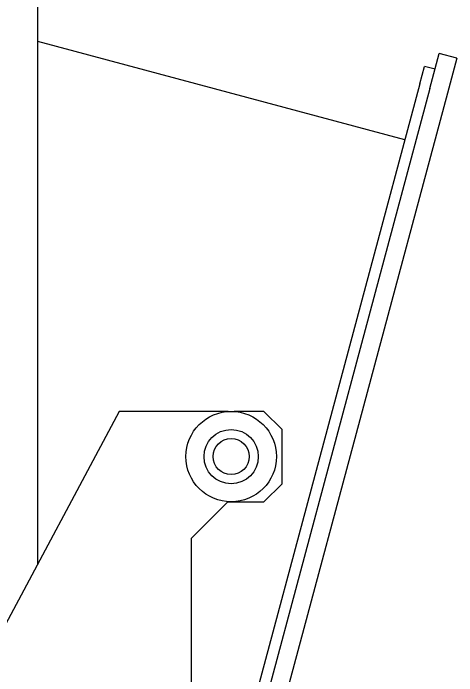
# Model space of a CAD drawing. Header units: millimetres. Extents: x 0 to 7722, y 0 to 5460.
# Drawn here: x 1193.7 to 1316.2, y 1504.5 to 1687.7 of the extents above; entities that cross this region are included whole.
import ezdxf

# ---------------------------------------------------------------- set-up
doc = ezdxf.new("R2010")
doc.units = ezdxf.units.MM
doc.header["$LTSCALE"] = 5
doc.layers.get('0').update_dxf_attribs({"linetype": 'CONTINUOUS'})

msp = doc.modelspace()

# ---------------------------------------------------------------- linework, layer by layer
for p, q in [((1200.431, 1535.401), (1200.431, 2534.894)), ((1301.873, 1652.75), (1200.431, 1679.931)), ((1308.782, 1666.945), (1311.37, 1676.605)), ((1316.2, 1675.311), (1311.37, 1676.605)), ((1316.2, 1675.311), (1313.612, 1665.651)), ((1306.014, 1668.205), (1307.308, 1673.034)), ((1310.206, 1672.258), (1307.308, 1673.034)), ((1306.014, 1668.205), (1255.544, 1479.849)), ((1308.782, 1666.945), (1256.705, 1472.589)), ((1313.612, 1665.651), (1257.931, 1457.848)), ((1222.931, 1577.589), (1187.931, 1511.964)), ((1253.032, 1577.589), (1222.931, 1577.589)), ((1262.931, 1577.589), (1254.729, 1577.589)), ((1262.931, 1577.589), (1267.931, 1572.589)), ((1267.931, 1557.589), (1267.931, 1572.589)), ((1267.931, 1557.589), (1262.931, 1552.589)), ((1252.931, 1552.589), (1242.931, 1542.589)), ((1252.931, 1552.589), (1262.931, 1552.589)), ((1242.931, 1457.589), (1242.931, 1542.589))]:
    msp.add_line(p, q)
for radius in [12.5, 7.5, 5]:
    msp.add_circle((1253.88, 1565.117), radius)

doc.saveas('drawing.dxf')
